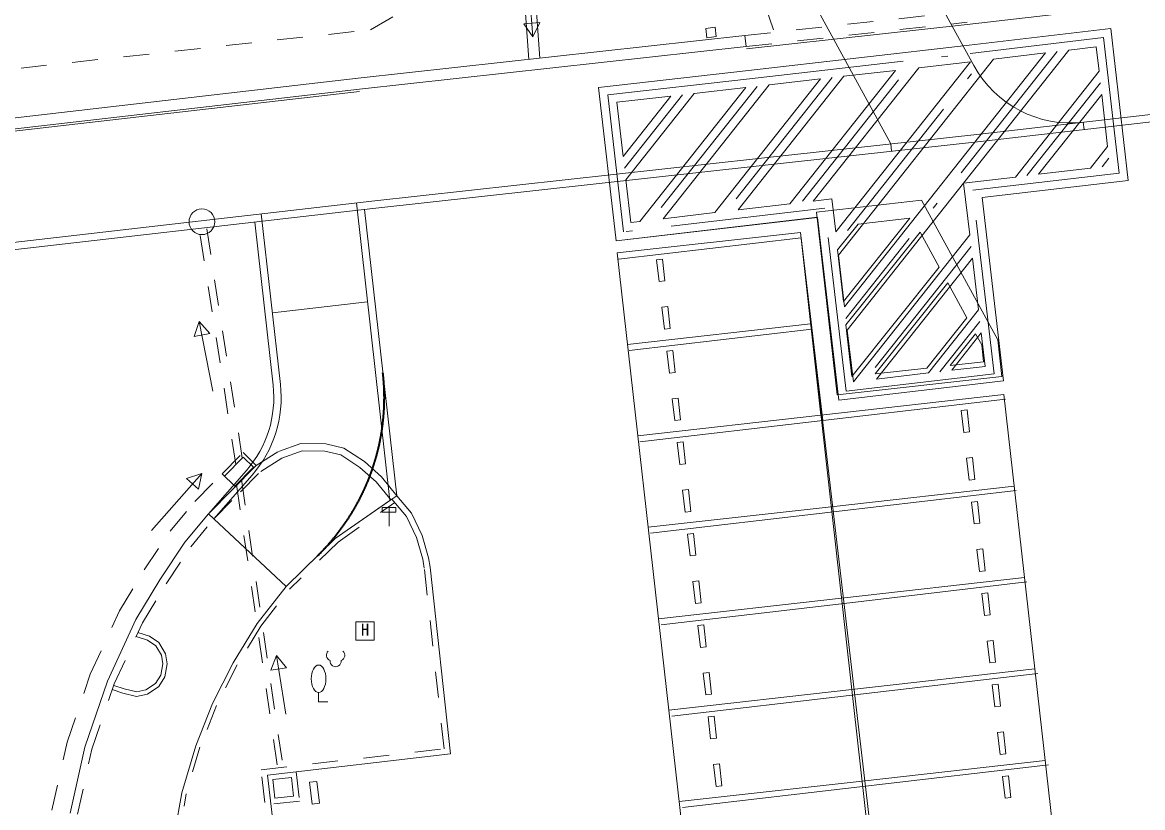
# Model space of a CAD drawing. Units: millimetres, scale not verified. Extents: x -294350 to 464306, y -228900 to 207900.
# Drawn here: x -39333 to -8920, y 57440 to 78772 of the extents above; entities that cross this region are included whole.
import ezdxf
from ezdxf.enums import TextEntityAlignment as Align

# ---------------------------------------------------------------- set-up
doc = ezdxf.new("R2010")
doc.units = ezdxf.units.MM
doc.header["$LTSCALE"] = 700
for name, pattern in [('DASHED', [7.5, 6, -1.5]), ('DASHED_DOTTED', [9.25, 6, -1.5, 0.25, -1.5]), ('USER1', [2, 1, -1])]:
    doc.linetypes.add(name, pattern=pattern)
doc.layers.add('0-0', color=7, linetype='Continuous')
for name, color, linetype, lineweight in [('0-5_S-BGD', 8, 'Continuous', 13), ('0-7_D-STR-STR1', 253, 'Continuous', 13), ('7-0', 8, 'Continuous', 13)]:
    doc.layers.add(name, color=color, linetype=linetype, lineweight=lineweight)
doc.styles.add('ＭＳ ゴシック', font='')
doc.styles.get('ＭＳ ゴシック').set_extended_font_data('MS Gothic')

# ---------------------------------------------------------------- blocks, each defined once
blk = doc.blocks.new('独立樹（広葉樹）_9')
at = {"layer": '0-5_S-BGD'}
blk.add_lwpolyline([(55292258700, -88826153500), (55292258700, -88826328500), (55292433700, -88826328500)], dxfattribs=at)
blk.add_ellipse((55292258700, -88825891000), major_axis=(0, 262500), ratio=0.533333, dxfattribs=at)
blk = doc.blocks.new('照明灯')
at = {"layer": '0-5_S-BGD'}
blk.add_lwpolyline([(55292967100, -88824808100), (55293317100, -88824808100), (55293317100, -88825158100), (55292967100, -88825158100)], close=True, dxfattribs=at)
at = {"layer": '0-5_S-BGD', "style": 'ＭＳ ゴシック'}
blk.add_text('H', height=230900, dxfattribs=at).set_placement((55293063348, -88825140587), align=Align.BOTTOM_LEFT)
blk = doc.blocks.new('道路標識\u3000案内')
at = {"layer": '0-5_S-BGD'}
blk.add_lwpolyline([(55293597708, -88822985485), (55293597708, -88822635485), (55293466458, -88822635485), (55293466458, -88822722985), (55293728958, -88822722985), (55293728958, -88822635485), (55293597708, -88822635485)], dxfattribs=at)
blk = doc.blocks.new('園庭_33')
at = {"layer": '0-5_S-BGD'}
for centre, radius, start, end in [((55292512466, -88825442270), 105016, 131.41945, 251.14243), ((55292652466, -88825442270), 105038, 288.85757, 48.58055), ((55292582466, -88825556020), 104936, 172.14016, 7.85984)]:
    blk.add_arc(centre, radius, start, end, dxfattribs=at)

msp = doc.modelspace()

# ---------------------------------------------------------------- linework, layer by layer
at = {"layer": '0-5_S-BGD', "linetype": 'USER1'}
for p, q in [((-21429.6, 85857.8), (-18917.3, 78500.1)), ((-29883.6, 78571.8), (-28294.6, 79483.8)), ((-19715.5, 78412.1), (-13718.8, 79073)), ((-19682.6, 78113.9), (-13685.2, 78774.9)), ((-47719.6, 76613.8), (-29883.6, 78571.8)), ((-33537.1, 66756.8), (-34557.8, 73340.7)), ((-33362.2, 66933.8), (-34360.2, 73371.3)), ((-31772, 67334), (-32380, 67118)), ((-31772, 67334), (-31094, 67323)), ((-30604, 67207), (-31094, 67323)), ((-33908.1, 66508.9), (-33339.5, 67084.1)), ((-33339.5, 67084.1), (-32983.6, 66730.8)), ((-32984, 66731), (-32380, 67118)), ((-32857.1, 66574.3), (-32291.4, 66937.2)), ((-32291.4, 66937.2), (-31739.1, 67133.4)), ((-31739.1, 67133.4), (-31119, 67123.4)), ((-31119, 67123.4), (-30684.7, 67020.6)), ((-30684.7, 67020.6), (-30171.4, 66681.1)), ((-30049, 66840), (-30604, 67207)), ((-30604, 67207), (-30049, 66840)), ((-30171.4, 66681.1), (-29731, 66288.3)), ((-30049, 66840), (-29586, 66427)), ((-34655, 65755.9), (-33908.1, 66508.9)), ((-33565.6, 66168.8), (-33908.1, 66508.9)), ((-33411.3, 66015.7), (-32857.1, 66574.3)), ((-33384.3, 66352.3), (-32208.8, 58205.7)), ((-29168, 65914), (-29586, 66427)), ((-34135.6, 65285.6), (-33411.3, 66015.7)), ((-33516.5, 66218.4), (-32357.2, 58184.3)), ((-29731, 66288.3), (-29323.1, 65787.6)), ((-35323.5, 64946.4), (-34655, 65755.9)), ((-30762.3, 64654.2), (-29222, 65729.9)), ((-28901.9, 65350.9), (-29299.7, 65822)), ((-29291.2, 65811.8), (-29299.6, 65822.1)), ((-34760.8, 64528.4), (-34135.6, 65285.6)), ((-28632.4, 64776.8), (-28901.9, 65350.9)), ((-36022.7, 63897), (-35323.5, 64946.4)), ((-35431.7, 63521.5), (-34760.8, 64528.4)), ((-30762.3, 64654.2), (-32083.3, 63369.8)), ((-28465.1, 64186), (-28632.4, 64776.8)), ((-28422.5, 63948.1), (-28465.1, 64186)), ((-36694.3, 62786.9), (-36022.7, 63897)), ((-27883.4, 59040.6), (-28422.5, 63948.1)), ((-36075.1, 62458), (-35431.7, 63521.5)), ((-32860, 62368.8), (-32083.3, 63369.8)), ((-37490.7, 61061.2), (-36694.3, 62786.9)), ((-36840.1, 60800.5), (-36075.1, 62458)), ((-32860, 62368.8), (-33501.1, 61315.6)), ((-36245.1, 62089.6), (-35937.6, 61990.5)), ((-35714.2, 61836.7), (-35937.6, 61990.5)), ((-35714.2, 61836.7), (-35559.6, 61579.8)), ((-35559.6, 61579.8), (-35522.5, 61347.1)), ((-35522.5, 61347.1), (-35577.3, 61036.6)), ((-33501.1, 61315.6), (-34059.6, 60214.4)), ((-38121.7, 59218.2), (-37490.7, 61061.2)), ((-35717.7, 60812), (-35577.3, 61036.6)), ((-37446.7, 59028.7), (-36840.1, 60800.5)), ((-36853.4, 60761.6), (-36569.1, 60667.1)), ((-36229.9, 60582.7), (-36569.1, 60667.1)), ((-36229.9, 60582.7), (-35983.1, 60635.3)), ((-35717.7, 60812), (-35983.1, 60635.3)), ((-34059.6, 60214.4), (-34514.5, 59079.7)), ((-38531, 57366.3), (-38121.7, 59218.2)), ((-37838, 57258.1), (-37446.7, 59028.7)), ((-34514.5, 59079.7), (-34885, 57814.6)), ((-32850.9, 58464.5), (-27883.4, 59040.6)), ((-31810.1, 49230.8), (-32850.9, 58464.5)), ((-31896.4, 58414.2), (-31809.7, 57616.1)), ((-35188.6, 56096.2), (-34885, 57814.6)), ((-31809.7, 57616.1), (-32584.7, 57531.8))]:
    msp.add_line(p, q, dxfattribs=at)
at = {"layer": '0-5_S-BGD'}
for p, q in [((-25581.5, 79809.3), (-25472, 78377.8)), ((-25716.4, 78735.2), (-25284.7, 78768.2)), ((-25472, 78377.8), (-25716.4, 78735.2)), ((-25472, 78377.8), (-25284.7, 78768.2)), ((-20525, 78645), (-20774, 78609)), ((-20774, 78609), (-20750, 78350)), ((-20525, 78645), (-20501, 78386)), ((-30217.8, 77254), (-19715.5, 78412.1)), ((-20501, 78386), (-20750, 78350)), ((-19715.5, 78412.1), (-19682.6, 78113.9)), ((-30184.2, 76955.9), (-19682.6, 78113.9)), ((-40143.5, 76109.9), (-30217.8, 77254)), ((-40122.9, 75810.3), (-30184.2, 76955.9)), ((-34530.4, 70649.5), (-34672.2, 70240.4)), ((-34165.8, 68753.6), (-34530.4, 70649.5)), ((-34530.4, 70649.5), (-34247, 70322.1)), ((-34247, 70322.1), (-34672.2, 70240.4)), ((-33844.6, 66445.8), (-33334.6, 66961.8)), ((-33334.6, 66961.8), (-33055.6, 66684.8)), ((-32984, 66731), (-34284, 65420)), ((-33565.6, 66168.8), (-33055.6, 66684.8)), ((-35831, 64966.5), (-34463.8, 66516.1)), ((-34463.8, 66516.1), (-34874.3, 66378.1)), ((-34549.6, 66091.6), (-34874.3, 66378.1)), ((-34463.8, 66516.1), (-34549.6, 66091.6)), ((-30839, 64747), (-29299.7, 65822)), ((-29168, 65914), (-29299.7, 65822)), ((-29168, 65914), (-28766, 65438)), ((-34284, 65420), (-34922, 64648)), ((-28766, 65438), (-28482, 64833)), ((-28482, 64833), (-28309, 64222)), ((-35602, 63629), (-34922, 64648)), ((-30839, 64747), (-32173, 63450)), ((-28309, 64222), (-28264, 63971)), ((-28264, 63971), (-27707, 58900)), ((-35602, 63629), (-36252, 62552)), ((-32959, 62437), (-32173, 63450)), ((-36252, 62552), (-37026, 60875)), ((-32959, 62437), (-33606, 61374)), ((-36194.5, 62199.4), (-35884, 62099.4)), ((-35624.8, 61920.8), (-35884, 62099.4)), ((-35624.8, 61920.8), (-35444.8, 61621.8)), ((-35444.8, 61621.8), (-35400.8, 61346.1)), ((-32430.4, 61573.4), (-32586, 61169.3)), ((-32430.4, 61573.4), (-32158.2, 61236.6)), ((-32179.2, 59977.3), (-32430.4, 61573.4)), ((-35400.8, 61346.1), (-35463.1, 60992.7)), ((-33606, 61374), (-34169, 60264)), ((-32158.2, 61236.6), (-32586, 61169.3)), ((-37026, 60875), (-37640, 59083)), ((-35629.7, 60726.4), (-35463.1, 60992.7)), ((-36892.3, 60648), (-36602.6, 60551.7)), ((-36232, 60459.5), (-36602.6, 60551.7)), ((-36232, 60459.5), (-35935.7, 60522.7)), ((-35629.7, 60726.4), (-35935.7, 60522.7)), ((-34169, 60264), (-34628, 59119)), ((-37640, 59083), (-38036, 57289)), ((-34628, 59119), (-35002, 57842)), ((-27707, 58900), (-32674, 58324)), ((-32674, 58324), (-31669, 49408)), ((-32536, 58200), (-32030, 58255)), ((-32536, 58200), (-32481, 57694)), ((-32030, 58255), (-31975, 57749)), ((-31535.8, 58130.7), (-31337.1, 58153.5)), ((-31467.4, 57534.6), (-31535.8, 58130.7)), ((-31337.1, 58153.5), (-31268.7, 57557.5)), ((-35308, 56110), (-35002, 57842)), ((-32481, 57694), (-31975, 57749)), ((-31467.4, 57534.6), (-31268.7, 57557.5))]:
    msp.add_line(p, q, dxfattribs=at)
for points in [[(-27769.8, 94959.7), (-26073, 89146.1), (-25760.9, 84417.2), (-25280.4, 77798.5)], [(-28033.3, 94791.9), (-26370.2, 89093.5), (-26060.2, 84396.4), (-25578.8, 77765.6)]]:
    msp.add_lwpolyline(points, dxfattribs=at)
msp.add_circle((-34459, 73356), 350, dxfattribs=at)
at = {"layer": '0-7_D-STR-STR1'}
for p, q in [((-39960.1, 75768.6), (-30177.5, 76896.3)), ((-10533.2, 76056.7), (-10510.4, 75858)), ((-15756.1, 75468.1), (-15734.2, 75269.3)), ((-29354.6, 65783.7), (-30265.5, 73866.3)), ((-29168, 65914), (-30044.4, 73690.5)), ((-32525.1, 68913.7), (-33024.7, 73346.9)), ((-32326.3, 68936.1), (-32848.4, 73568.6)), ((-17044.1, 71186.6), (-15237.7, 73451.9)), ((-15237.7, 73451.9), (-16643, 73293.5)), ((-18212, 73067), (-15412.3, 48224.3)), ((-17202.5, 72591.9), (-16643, 73293.5)), ((-16972.8, 70554.2), (-14962.3, 73075.5)), ((-14442.4, 72123.4), (-14962.3, 73075.5)), ((-17202.5, 72591.9), (-17044.1, 71186.6)), ((-16814.5, 69148.9), (-14442.4, 72123.4)), ((-16182.1, 69220.1), (-14208.5, 71695)), ((-13688.6, 70743), (-14208.5, 71695)), ((-32546, 70885.5), (-29963.1, 71183.3)), ((-17932.1, 70582.7), (-22900.6, 70022.8)), ((-14776.7, 69378.5), (-13688.6, 70743)), ((-16972.8, 70554.2), (-16814.5, 69148.9)), ((-14144.4, 69449.8), (-13454.7, 70314.6)), ((-16182.1, 69220.1), (-14776.7, 69378.5)), ((-17652.1, 68098.5), (-22620.6, 67538.5)), ((-34284, 65420), (-33249.5, 66600.9)), ((-34133.6, 65288.2), (-33099.1, 66469.2)), ((-12403.6, 66174.1), (-17372.1, 65614.2)), ((-29168, 65914), (-29354.6, 65783.7)), ((-34284, 65420), (-34135.6, 65285.6)), ((-17372.1, 65614.2), (-22340.7, 65054.2)), ((-12123.6, 63689.9), (-17092.1, 63129.9)), ((-17092.1, 63129.9), (-22060.7, 62570)), ((-11843.6, 61205.6), (-16812.2, 60645.6)), ((-16812.2, 60645.6), (-21780.7, 60085.7)), ((-11563.6, 58721.3), (-16532.2, 58161.4)), ((-16532.2, 58161.4), (-21500.7, 57601.4))]:
    msp.add_line(p, q, dxfattribs=at)
for points in [[(-13502.2, 77600.1), (-14087.4, 78671.7), (-18796.6, 87295.6)], [(-15756.1, 75468.1), (-17306.7, 78307.6), (-21429.6, 85857.8)], [(-19676, 78054.2), (-13678.5, 78715.3), (-8879.1, 79266.3), (-321.2, 80232.2), (13091.9, 81741.9)], [(-46892.8, 71949.6), (-29841.3, 73915.2), (-19347.2, 75072.3), (-13343.1, 75734.1), (-8539.8, 76285.6), (15.3, 77251.1), (13427.5, 78760.7)], [(-40860.2, 72443.7), (-29818.9, 73716.4), (-19325.3, 74873.5), (-13320.7, 75535.4), (-8517.2, 76086.9), (37.7, 77052.4), (13449.8, 78562)], [(-14144.4, 69449.8), (-13237.1, 69552), (-13288.8, 70010.8), (-13454.7, 70314.6)], [(-34133.6, 65288.2), (-32173, 63450), (-31264.8, 64333), (-30839, 64747), (-29354.6, 65783.7)]]:
    msp.add_lwpolyline(points, dxfattribs=at)
for points in [[(-12739.5, 69155.3), (-12851.5, 70149), (-14921.8, 73940.3), (-17771.1, 73619.2), (-17211.2, 68651.3)], [(-23180.6, 72507), (-18212, 73067), (-17652.1, 68098.5), (-12683.5, 68658.4), (-10443.7, 48784.2), (-20380.8, 47664.3)], [(-22046.3, 71729.2), (-21887.3, 71747.1), (-21954.5, 72343.3), (-22113.5, 72325.4)], [(-21900.7, 70437.4), (-21741.8, 70455.3), (-21808.9, 71051.5), (-21967.9, 71033.6)], [(-21766.4, 69244.9), (-21607.4, 69262.8), (-21674.6, 69859), (-21833.6, 69841.1)], [(-21620.8, 67953.1), (-21461.8, 67971), (-21529, 68567.2), (-21688, 68549.3)], [(-13616.2, 67647.6), (-13775.2, 67629.7), (-13842.4, 68225.9), (-13683.4, 68243.8)], [(-21486.4, 66760.6), (-21327.4, 66778.6), (-21394.6, 67374.8), (-21553.6, 67356.9)], [(-13470.6, 66355.8), (-13629.6, 66337.9), (-13696.8, 66934.1), (-13537.8, 66952)], [(-21340.8, 65468.8), (-21181.8, 65486.7), (-21249, 66083), (-21408, 66065)], [(-13336.2, 65163.3), (-13495.2, 65145.4), (-13562.4, 65741.6), (-13403.4, 65759.5)], [(-21206.4, 64276.4), (-21047.4, 64294.3), (-21114.6, 64890.5), (-21273.6, 64872.6)], [(-13190.6, 63871.5), (-13349.6, 63853.6), (-13416.8, 64449.8), (-13257.8, 64467.7)], [(-21060.8, 62984.5), (-20901.8, 63002.5), (-20969, 63598.7), (-21128, 63580.8)], [(-13056.3, 62679.1), (-13215.2, 62661.1), (-13282.4, 63257.4), (-13123.4, 63275.3)], [(-20926.4, 61792.1), (-20767.4, 61810), (-20834.6, 62406.2), (-20993.6, 62388.3)], [(-12910.7, 61387.2), (-13069.7, 61369.3), (-13136.9, 61965.5), (-12977.9, 61983.5)], [(-20780.8, 60500.3), (-20621.8, 60518.2), (-20689, 61114.4), (-20848, 61096.5)], [(-12776.3, 60194.8), (-12935.3, 60176.9), (-13002.5, 60773.1), (-12843.5, 60791)], [(-20646.5, 59307.8), (-20487.5, 59325.7), (-20554.7, 59922), (-20713.6, 59904)], [(-12630.7, 58903), (-12789.7, 58885), (-12856.9, 59481.3), (-12697.9, 59499.2)], [(-20500.9, 58016), (-20341.9, 58033.9), (-20409.1, 58630.1), (-20568.1, 58612.2)], [(-12496.3, 57710.5), (-12655.3, 57692.6), (-12722.5, 58288.8), (-12563.5, 58306.7)]]:
    msp.add_lwpolyline(points, close=True, dxfattribs=at)
for centre, radius, start, end in [((-10869.2, 79037.9), 3000, 208.63744, 276.54978), ((-35506.2, 68577.7), 3000, 318.78296, 6.43008), ((-35506.2, 68577.7), 3200, 318.78296, 6.43008)]:
    msp.add_arc(centre, radius, start, end, dxfattribs=at)
at = {"layer": '0-7_D-STR-STR1', "linetype": 'DASHED', "lineweight": 35}
for start, end in [(351.84069, 6.43008), (314.1943, 351.84069)]:
    msp.add_arc((-35506.2, 68577.7), 6000, start, end, dxfattribs=at)
at = {"layer": '7-0', "linetype": 'DASHED_DOTTED'}
for p, q in [((-13597.5, 77927.8), (-9979.9, 78358.5)), ((-9558.3, 74674.1), (-9979.9, 78358.5)), ((-19595.3, 77241.4), (-13600.8, 77927.5)), ((-11239.4, 77982), (-16975.6, 70726.7)), ((-16933.7, 73117.6), (-13279.9, 77739.1)), ((-17345.7, 77272.4), (-20217.7, 73640)), ((-23440.2, 76801.2), (-19595.3, 77241.4)), ((-19382.5, 77034.3), (-22254.4, 73401.8)), ((-15549.1, 77206.9), (-18180.9, 73878.1)), ((-10065.7, 77128.6), (-12058.3, 74608.3)), ((-23014.6, 73082.2), (-23440.2, 76801.2)), ((-21410.5, 76807.1), (-22986.3, 74814.1)), ((-9831.9, 75086.2), (-10021.5, 74846.4)), ((-9558.3, 74674.1), (-13529.3, 74209.8)), ((-12946.6, 69226), (-13529.3, 74209.8)), ((-17549.8, 73721.2), (-23014.6, 73082.2)), ((-13577.8, 72686.4), (-16458.4, 69043)), ((-13339.6, 70649.7), (-14421.7, 69281.1))]:
    msp.add_line(p, q, dxfattribs=at)
at = {"layer": '7-0'}
for p, q in [((-23210.4, 72837), (-17747.6, 73475.7)), ((-23152.4, 72340.4), (-18186.2, 72921)), ((-23152.4, 72340.4), (-18186.2, 72921)), ((-18186.2, 72921), (-17605.5, 67954.8)), ((-18186.2, 72921), (-15282.9, 48090.2)), ((-18013.3, 71442), (-17933.1, 70756.6)), ((-17895.9, 70437.9), (-22862, 69857.3)), ((-17895.9, 70437.9), (-22862, 69857.3)), ((-17605.5, 67954.8), (-12639.3, 68535.5)), ((-17605.5, 67954.8), (-12639.3, 68535.5)), ((-17605.5, 67954.8), (-22571.7, 67374.2)), ((-17605.5, 67954.8), (-22571.7, 67374.2)), ((-12349, 66052.4), (-17315.2, 65471.8)), ((-17315.2, 65471.8), (-22281.4, 64891.1)), ((-12058.7, 63569.3), (-17024.9, 62988.7)), ((-17024.9, 62988.7), (-21991, 62408)), ((-11768.4, 61086.3), (-16734.5, 60505.6)), ((-16734.5, 60505.6), (-21700.7, 59924.9)), ((-11478, 58603.2), (-16444.2, 58022.5)), ((-16444.2, 58022.5), (-21410.4, 57441.8))]:
    msp.add_line(p, q, dxfattribs=at)
for points in [[(-23689.3, 76999.2), (-19620.9, 77465), (-13626.4, 78151), (-9782.1, 78608.6), (-9309.2, 74476.7), (-13279.7, 74012.4), (-12697.4, 69032.1), (-17167, 68509.5), (-17747.6, 73475.1), (-23212.9, 72836.7)], [(-12963.2, 77776.8), (-11556, 77944.3), (-17010.4, 71045.5), (-17174.7, 72450.1)], [(-10922.7, 78019.7), (-13778.9, 74407.1), (-12374.3, 74571.3), (-10101.9, 77445.5), (-10177.8, 78108.4)], [(-14998, 77541.1), (-13596.4, 77701.5), (-17248.6, 73082.2), (-17352.9, 73974.9), (-17864.9, 73915.1)], [(-17030.4, 77308.5), (-15628.8, 77468.9), (-18497, 73841.1), (-19901.6, 73676.9)], [(-21095.1, 76843.3), (-19693.4, 77003.7), (-22570.4, 73364.9), (-22817.1, 73336), (-22950, 74497.1)], [(-19062.7, 77075.9), (-21938.4, 73438.8), (-20533.7, 73603), (-17661.1, 77236.3)], [(-23191.1, 76603.3), (-21725.9, 76771), (-23022.6, 75131)], [(-10029.4, 76811.7), (-9868.2, 75403.2), (-10337.6, 74809.5), (-11742.2, 74645.3)], [(-13778.9, 74407.1), (-13614.7, 73002.5), (-16772.3, 69008.7), (-16936.5, 70413.4)], [(-13540.8, 72370.4), (-16140.2, 69082.7), (-14735.5, 69246.9), (-13376.6, 70965.7)], [(-13302.7, 70333.6), (-13196.6, 69426.8), (-14103.4, 69320.8)]]:
    msp.add_lwpolyline(points, close=True, dxfattribs=at)
at = {"layer": '7-0', "linetype": 'DASHED_DOTTED'}
msp.add_lwpolyline([(-12946.6, 69226), (-16969.2, 68755.7), (-17549.8, 73721.2)], dxfattribs=at)

# ---------------------------------------------------------------- block references
at = {"layer": '0-0', "xscale": 0.001428571, "yscale": 0.001428571}
for name in ['道路標識\u3000案内', '照明灯', '園庭_33', '独立樹（広葉樹）_9']:
    msp.add_blockref(name, (-79020209.6, 126955030.8), dxfattribs=at)

doc.saveas('drawing.dxf')
